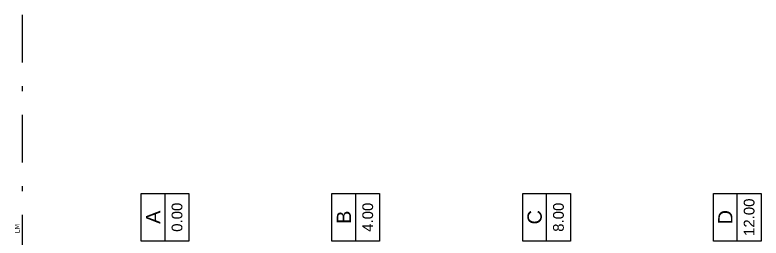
# Model space of a CAD drawing. Header units: inches. Extents: x -5 to 57, y -105 to 48.
# Drawn here: x -0.15 to 15.5, y 25.31 to 30 of the extents above; entities that cross this region are included whole.
import ezdxf

# ---------------------------------------------------------------- set-up
doc = ezdxf.new("R2010")
doc.units = ezdxf.units.IN
doc.header["$MEASUREMENT"] = 0
for name, pattern in [('CONTINUA', [0]), ('DASHDOT', [25.4, 12.7, -6.35, 0, -6.35]), ('DASHDOTX2', [2, 1, -0.5, 0, -0.5]), ('DIVIDEX2', [63.5, 25.4, -12.7, 0, -12.7, 0, -12.7])]:
    doc.linetypes.add(name, pattern=pattern)
doc.layers.add('EJES-Terreno', color=2, linetype='DIVIDEX2')
doc.layers.add('TXT-Estructura', color=4, linetype='DASHDOT')
doc.styles.get("Standard").update_dxf_attribs({"font": 'arial.ttf'})

# ---------------------------------------------------------------- blocks, each defined once
blk = doc.blocks.new('casilleros')
at = {"color": 4, "linetype": 'Continuous', "ltscale": 0.7}
blk.add_line((-0.5, 0), (0.5, 0), dxfattribs=at)
blk.add_lwpolyline([(0.5, -0.5), (-0.5, -0.5), (-0.5, 0.5), (0.5, 0.5)], close=True, dxfattribs=at)

msp = doc.modelspace()

# ---------------------------------------------------------------- linework, layer by layer
at = {"layer": 'EJES-Terreno', "linetype": 'DASHDOTX2'}
msp.add_line((0, 30), (0, -5), dxfattribs=at)

# ---------------------------------------------------------------- block references
at = {"layer": 'TXT-Estructura', "rotation": 89.99999999999999}
for p in [(3, 25.75), (7, 25.75), (11, 25.75), (15, 25.75)]:
    msp.add_blockref('casilleros', p, dxfattribs=at)

# ---------------------------------------------------------------- texts
at = {"layer": 'EJES-Terreno', "linetype": 'CONTINUA', "insert": (-0.05, 25.547), "char_height": 0.1, "attachment_point": 8, "rotation": 90}
msp.add_mtext_dynamic_manual_height_columns('\\pxql;{\\fVerdana|b0|i0|c0|p34;LM}', width=0.26214, gutter_width=12.5, heights=[0], dxfattribs=at)
at = {"layer": 'TXT-Estructura', "ltscale": 0.7, "attachment_point": 1, "rotation": 90}
for s, insert, char_height in [('\\pxqc;0.00', (3.137, 25.25), 0.225), ('\\pxqc;4.00', (7.137, 25.25), 0.225), ('\\pxqc;8.00', (11.137, 25.25), 0.225), ('\\pxqc;12.00', (15.137, 25.25), 0.225), ('\\pxqc;A', (2.6, 25.25), 0.3), ('\\pxqc;B', (6.6, 25.25), 0.3), ('\\pxqc;C', (10.6, 25.25), 0.3), ('\\pxqc;D', (14.6, 25.25), 0.3)]:
    msp.add_mtext_dynamic_manual_height_columns(s, width=1, gutter_width=12.5, heights=[0], dxfattribs=dict(at, insert=insert, char_height=char_height))

doc.saveas('drawing.dxf')
